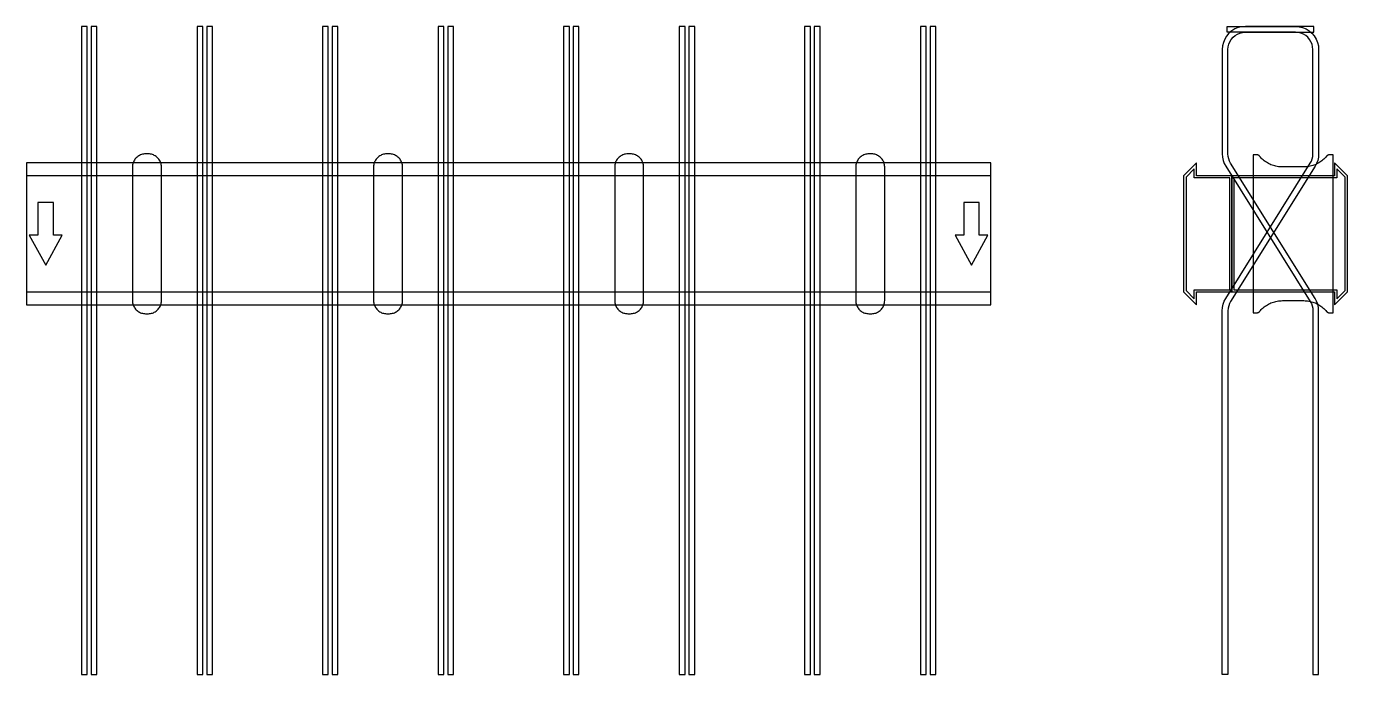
# Model space of a CAD drawing. Extents: x 0 to 1370, y -457 to 215.
import ezdxf

# ---------------------------------------------------------------- set-up
doc = ezdxf.new("R2010")
doc.units = 0
doc.layers.add('Halfen', color=7, linetype='CONTINUOUS')

msp = doc.modelspace()

# ---------------------------------------------------------------- linework, layer by layer
at = {"layer": 'Halfen', "color": 7}
for points in [[(63, -456.927), (63, 214.971), (57, 214.971), (57, -456.927)], [(73, -456.927), (73, 214.971), (67, 214.971), (67, -456.927)], [(183, -456.927), (183, 214.971), (177, 214.971), (177, -456.927)], [(193, -456.927), (193, 214.971), (187, 214.971), (187, -456.927)], [(313, -456.927), (313, 214.971), (307, 214.971), (307, -456.927)], [(323, -456.927), (323, 214.971), (317, 214.971), (317, -456.927)], [(433, -456.927), (433, 214.971), (427, 214.971), (427, -456.927)], [(443, -456.927), (443, 214.971), (437, 214.971), (437, -456.927)], [(563, -456.927), (563, 214.971), (557, 214.971), (557, -456.927)], [(573, -456.927), (573, 214.971), (567, 214.971), (567, -456.927)], [(683, -456.927), (683, 214.971), (677, 214.971), (677, -456.927)], [(693, -456.927), (693, 214.971), (687, 214.971), (687, -456.927)], [(813, -456.927), (813, 214.971), (807, 214.971), (807, -456.927)], [(823, -456.927), (823, 214.971), (817, 214.971), (817, -456.927)], [(933, -456.927), (933, 214.971), (927, 214.971), (927, -456.927)], [(943, -456.927), (943, 214.971), (937, 214.971), (937, -456.927)], [(1240, -456.898), (1240, -79.686), (1240.234, -76.346), (1240.93, -73.071), (1242.075, -69.925), (1243.647, -66.968), (1331.265, 73.25), (1332.444, 75.467), (1333.303, 77.827), (1333.825, 80.283), (1334, 82.788), (1334, 191), (1333.778, 193.816), (1333.119, 196.562), (1332.038, 199.172), (1330.562, 201.58), (1328.728, 203.728), (1326.58, 205.562), (1324.172, 207.038), (1321.562, 208.119), (1318.816, 208.778), (1316, 209), (1245, 209), (1245, 215), (1316, 215), (1319.754, 214.705), (1323.416, 213.825), (1326.896, 212.384), (1330.107, 210.416), (1332.971, 207.971), (1335.416, 205.107), (1337.384, 201.896), (1338.825, 198.416), (1339.705, 194.754), (1340, 191), (1340, 82.788), (1339.766, 79.448), (1339.07, 76.173), (1337.925, 73.027), (1336.353, 70.07), (1248.735, -70.148), (1247.556, -72.365), (1246.697, -74.725), (1246.175, -77.181), (1246, -79.686), (1246, -456.898)], [(1340, -456.927), (1340, -79.715), (1339.766, -76.375), (1339.07, -73.1), (1337.925, -69.953), (1336.353, -66.997), (1248.735, 73.221), (1247.556, 75.438), (1246.697, 77.798), (1246.175, 80.255), (1246, 82.76), (1246, 190.971), (1246.222, 193.787), (1246.881, 196.534), (1247.962, 199.143), (1249.438, 201.551), (1251.272, 203.699), (1253.42, 205.534), (1255.828, 207.009), (1258.438, 208.09), (1261.184, 208.75), (1264, 208.971), (1335, 208.971), (1335, 214.971), (1264, 214.971), (1260.246, 214.676), (1256.584, 213.797), (1253.104, 212.355), (1249.893, 210.388), (1247.029, 207.942), (1244.584, 205.078), (1242.616, 201.867), (1241.175, 198.388), (1240.295, 194.726), (1240, 190.971), (1240, 82.76), (1240.234, 79.419), (1240.93, 76.144), (1242.075, 72.998), (1243.647, 70.042), (1331.265, -70.177), (1332.444, -72.394), (1333.303, -74.754), (1333.825, -77.21), (1334, -79.715), (1334, -456.927)], [(140, -69.3), (140, -56.8), (140, 69.3), (139.958, 70.359), (139.834, 71.412), (139.627, 72.452), (139.339, 73.472), (138.972, 74.466), (138.529, 75.429), (138.011, 76.354), (137.422, 77.235), (136.765, 78.068), (136.046, 78.846), (135.268, 79.565), (134.435, 80.222), (133.554, 80.811), (132.629, 81.329), (131.666, 81.772), (130.672, 82.139), (129.652, 82.427), (128.612, 82.634), (127.559, 82.758), (126.5, 82.8), (123.5, 82.8), (122.441, 82.758), (121.388, 82.634), (120.348, 82.427), (119.328, 82.139), (118.334, 81.772), (117.371, 81.329), (116.446, 80.811), (115.565, 80.222), (114.732, 79.565), (113.954, 78.846), (113.235, 78.068), (112.578, 77.235), (111.989, 76.354), (111.471, 75.429), (111.028, 74.466), (110.661, 73.472), (110.373, 72.452), (110.166, 71.412), (110.042, 70.359), (110, 69.3), (110, -56.8), (110, -69.3), (110.042, -70.359), (110.166, -71.412), (110.373, -72.452), (110.661, -73.472), (111.028, -74.466), (111.471, -75.429), (111.989, -76.354), (112.578, -77.235), (113.235, -78.068), (113.954, -78.846), (114.732, -79.565), (115.565, -80.222), (116.446, -80.811), (117.371, -81.329), (118.334, -81.772), (119.328, -82.139), (120.348, -82.427), (121.388, -82.634), (122.441, -82.758), (123.5, -82.8), (126.5, -82.8), (127.559, -82.758), (128.612, -82.634), (129.652, -82.427), (130.672, -82.139), (131.666, -81.772), (132.629, -81.329), (133.554, -80.811), (134.435, -80.222), (135.268, -79.565), (136.046, -78.846), (136.765, -78.068), (137.422, -77.235), (138.011, -76.354), (138.529, -75.429), (138.972, -74.466), (139.339, -73.472), (139.627, -72.452), (139.834, -71.412), (139.958, -70.359), (140, -69.3)], [(390, -69.3), (390, -56.8), (390, 69.3), (389.958, 70.359), (389.834, 71.412), (389.627, 72.452), (389.339, 73.472), (388.972, 74.466), (388.529, 75.429), (388.011, 76.354), (387.422, 77.235), (386.765, 78.068), (386.046, 78.846), (385.268, 79.565), (384.435, 80.222), (383.554, 80.811), (382.629, 81.329), (381.666, 81.772), (380.672, 82.139), (379.652, 82.427), (378.612, 82.634), (377.559, 82.758), (376.5, 82.8), (373.5, 82.8), (372.441, 82.758), (371.388, 82.634), (370.348, 82.427), (369.328, 82.139), (368.334, 81.772), (367.371, 81.329), (366.446, 80.811), (365.565, 80.222), (364.732, 79.565), (363.954, 78.846), (363.235, 78.068), (362.578, 77.235), (361.989, 76.354), (361.471, 75.429), (361.028, 74.466), (360.661, 73.472), (360.373, 72.452), (360.166, 71.412), (360.042, 70.359), (360, 69.3), (360, -56.8), (360, -69.3), (360.042, -70.359), (360.166, -71.412), (360.373, -72.452), (360.661, -73.472), (361.028, -74.466), (361.471, -75.429), (361.989, -76.354), (362.578, -77.235), (363.235, -78.068), (363.954, -78.846), (364.732, -79.565), (365.565, -80.222), (366.446, -80.811), (367.371, -81.329), (368.334, -81.772), (369.328, -82.139), (370.348, -82.427), (371.388, -82.634), (372.441, -82.758), (373.5, -82.8), (376.5, -82.8), (377.559, -82.758), (378.612, -82.634), (379.652, -82.427), (380.672, -82.139), (381.666, -81.772), (382.629, -81.329), (383.554, -80.811), (384.435, -80.222), (385.268, -79.565), (386.046, -78.846), (386.765, -78.068), (387.422, -77.235), (388.011, -76.354), (388.529, -75.429), (388.972, -74.466), (389.339, -73.472), (389.627, -72.452), (389.834, -71.412), (389.958, -70.359), (390, -69.3)], [(640, -69.3), (640, -56.8), (640, 69.3), (639.958, 70.359), (639.834, 71.412), (639.627, 72.452), (639.339, 73.472), (638.972, 74.466), (638.529, 75.429), (638.011, 76.354), (637.422, 77.235), (636.765, 78.068), (636.046, 78.846), (635.268, 79.565), (634.435, 80.222), (633.554, 80.811), (632.629, 81.329), (631.666, 81.772), (630.672, 82.139), (629.652, 82.427), (628.612, 82.634), (627.559, 82.758), (626.5, 82.8), (623.5, 82.8), (622.441, 82.758), (621.388, 82.634), (620.348, 82.427), (619.328, 82.139), (618.334, 81.772), (617.371, 81.329), (616.446, 80.811), (615.565, 80.222), (614.732, 79.565), (613.954, 78.846), (613.235, 78.068), (612.578, 77.235), (611.989, 76.354), (611.471, 75.429), (611.028, 74.466), (610.661, 73.472), (610.373, 72.452), (610.166, 71.412), (610.042, 70.359), (610, 69.3), (610, -56.8), (610, -69.3), (610.042, -70.359), (610.166, -71.412), (610.373, -72.452), (610.661, -73.472), (611.028, -74.466), (611.471, -75.429), (611.989, -76.354), (612.578, -77.235), (613.235, -78.068), (613.954, -78.846), (614.732, -79.565), (615.565, -80.222), (616.446, -80.811), (617.371, -81.329), (618.334, -81.772), (619.328, -82.139), (620.348, -82.427), (621.388, -82.634), (622.441, -82.758), (623.5, -82.8), (626.5, -82.8), (627.559, -82.758), (628.612, -82.634), (629.652, -82.427), (630.672, -82.139), (631.666, -81.772), (632.629, -81.329), (633.554, -80.811), (634.435, -80.222), (635.268, -79.565), (636.046, -78.846), (636.765, -78.068), (637.422, -77.235), (638.011, -76.354), (638.529, -75.429), (638.972, -74.466), (639.339, -73.472), (639.627, -72.452), (639.834, -71.412), (639.958, -70.359), (640, -69.3)], [(890, -69.3), (890, -56.8), (890, 69.3), (889.958, 70.359), (889.834, 71.412), (889.627, 72.452), (889.339, 73.472), (888.972, 74.466), (888.529, 75.429), (888.011, 76.354), (887.422, 77.235), (886.765, 78.068), (886.046, 78.846), (885.268, 79.565), (884.435, 80.222), (883.554, 80.811), (882.629, 81.329), (881.666, 81.772), (880.672, 82.139), (879.652, 82.427), (878.612, 82.634), (877.559, 82.758), (876.5, 82.8), (873.5, 82.8), (872.441, 82.758), (871.388, 82.634), (870.348, 82.427), (869.328, 82.139), (868.334, 81.772), (867.371, 81.329), (866.446, 80.811), (865.565, 80.222), (864.732, 79.565), (863.954, 78.846), (863.235, 78.068), (862.578, 77.235), (861.989, 76.354), (861.471, 75.429), (861.028, 74.466), (860.661, 73.472), (860.373, 72.452), (860.166, 71.412), (860.042, 70.359), (860, 69.3), (860, -56.8), (860, -69.3), (860.042, -70.359), (860.166, -71.412), (860.373, -72.452), (860.661, -73.472), (861.028, -74.466), (861.471, -75.429), (861.989, -76.354), (862.578, -77.235), (863.235, -78.068), (863.954, -78.846), (864.732, -79.565), (865.565, -80.222), (866.446, -80.811), (867.371, -81.329), (868.334, -81.772), (869.328, -82.139), (870.348, -82.427), (871.388, -82.634), (872.441, -82.758), (873.5, -82.8), (876.5, -82.8), (877.559, -82.758), (878.612, -82.634), (879.652, -82.427), (880.672, -82.139), (881.666, -81.772), (882.629, -81.329), (883.554, -80.811), (884.435, -80.222), (885.268, -79.565), (886.046, -78.846), (886.765, -78.068), (887.422, -77.235), (888.011, -76.354), (888.529, -75.429), (888.972, -74.466), (889.339, -73.472), (889.627, -72.452), (889.834, -71.412), (889.958, -70.359), (890, -69.3)], [(0, -73.5), (1000, -73.5), (1000, 73.5), (0, 73.5)], [(1250, -60), (1250, 60), (1213.5, 60), (1213.5, 73.5), (1200, 60), (1200, -60), (1213.5, -73.5), (1213.5, -60)], [(1370, -60), (1370, 60), (1356.5, 73.5), (1356.5, 60), (1250, 60), (1250, -60), (1356.5, -60), (1356.5, -73.5)], [(1355, -81.8), (1355, 81.8), (1351, 81.8), (1350.846, 81.797), (1350.691, 81.786), (1350.538, 81.769), (1350.385, 81.746), (1350.234, 81.715), (1350.084, 81.678), (1349.936, 81.634), (1349.789, 81.584), (1349.646, 81.527), (1349.505, 81.464), (1349.366, 81.395), (1349.231, 81.32), (1349.1, 81.239), (1348.972, 81.153), (1348.848, 81.06), (1348.728, 80.963), (1348.613, 80.86), (1348.502, 80.752), (1348.397, 80.639), (1348.296, 80.522), (1347.41, 79.491), (1346.479, 78.5), (1345.505, 77.551), (1344.491, 76.646), (1343.437, 75.787), (1342.347, 74.975), (1341.222, 74.211), (1340.064, 73.499), (1338.876, 72.838), (1337.66, 72.23), (1336.418, 71.676), (1335.153, 71.178), (1333.867, 70.736), (1332.563, 70.351), (1331.243, 70.024), (1329.911, 69.756), (1328.567, 69.547), (1327.216, 69.397), (1325.859, 69.307), (1324.5, 69.277), (1302.5, 69.277), (1301.141, 69.307), (1299.784, 69.397), (1298.433, 69.547), (1297.089, 69.756), (1295.757, 70.024), (1294.437, 70.351), (1293.133, 70.736), (1291.847, 71.178), (1290.582, 71.676), (1289.34, 72.23), (1288.124, 72.838), (1286.936, 73.499), (1285.778, 74.211), (1284.653, 74.975), (1283.563, 75.787), (1282.509, 76.646), (1281.495, 77.551), (1280.521, 78.5), (1279.59, 79.491), (1278.704, 80.522), (1278.603, 80.639), (1278.498, 80.752), (1278.387, 80.86), (1278.272, 80.963), (1278.152, 81.06), (1278.028, 81.153), (1277.9, 81.239), (1277.769, 81.32), (1277.634, 81.395), (1277.495, 81.464), (1277.354, 81.527), (1277.211, 81.584), (1277.064, 81.634), (1276.916, 81.678), (1276.766, 81.715), (1276.615, 81.746), (1276.462, 81.769), (1276.309, 81.786), (1276.154, 81.797), (1276, 81.8), (1272, 81.8), (1272, -81.8), (1276, -81.8), (1276.154, -81.797), (1276.309, -81.786), (1276.462, -81.769), (1276.615, -81.746), (1276.766, -81.715), (1276.916, -81.678), (1277.064, -81.634), (1277.211, -81.584), (1277.354, -81.527), (1277.495, -81.464), (1277.634, -81.395), (1277.769, -81.32), (1277.9, -81.239), (1278.028, -81.153), (1278.152, -81.06), (1278.272, -80.963), (1278.387, -80.86), (1278.498, -80.752), (1278.603, -80.639), (1278.704, -80.522), (1279.59, -79.491), (1280.521, -78.5), (1281.495, -77.551), (1282.509, -76.646), (1283.563, -75.787), (1284.653, -74.975), (1285.778, -74.211), (1286.936, -73.499), (1288.124, -72.838), (1289.34, -72.23), (1290.582, -71.676), (1291.847, -71.178), (1293.133, -70.736), (1294.437, -70.351), (1295.757, -70.024), (1297.089, -69.756), (1298.433, -69.547), (1299.784, -69.397), (1301.141, -69.307), (1302.5, -69.277), (1324.5, -69.277), (1325.859, -69.307), (1327.216, -69.397), (1328.567, -69.547), (1329.911, -69.756), (1331.243, -70.024), (1332.563, -70.351), (1333.867, -70.736), (1335.153, -71.178), (1336.418, -71.676), (1337.66, -72.23), (1338.876, -72.838), (1340.064, -73.499), (1341.222, -74.211), (1342.347, -74.975), (1343.437, -75.787), (1344.491, -76.646), (1345.505, -77.551), (1346.479, -78.5), (1347.41, -79.491), (1348.296, -80.522), (1348.397, -80.639), (1348.502, -80.752), (1348.613, -80.86), (1348.728, -80.963), (1348.848, -81.06), (1348.972, -81.153), (1349.1, -81.239), (1349.231, -81.32), (1349.366, -81.395), (1349.505, -81.464), (1349.646, -81.527), (1349.789, -81.584), (1349.936, -81.634), (1350.084, -81.678), (1350.234, -81.715), (1350.385, -81.746), (1350.538, -81.769), (1350.691, -81.786), (1350.846, -81.797), (1351, -81.8)], [(0, -60), (1000, -60), (1000, 60), (0, 60)], [(1248, -58), (1248, 58), (1211, 58), (1211, 67.25), (1202.5, 58.75), (1202.5, -58.75), (1211, -67.25), (1211, -58)], [(1367.5, -58.75), (1367.5, 58.75), (1359, 67.25), (1359, 58), (1252, 58), (1252, -58), (1359, -58), (1359, -67.25)], [(20, -32.5), (37, -1.5), (28, -1.5), (28, 32.5), (12, 32.5), (12, -1.5), (3, -1.5)], [(980, -32.5), (997, -1.5), (988, -1.5), (988, 32.5), (972, 32.5), (972, -1.5), (963, -1.5)]]:
    msp.add_lwpolyline(points, close=True, dxfattribs=at)

doc.saveas('drawing.dxf')
